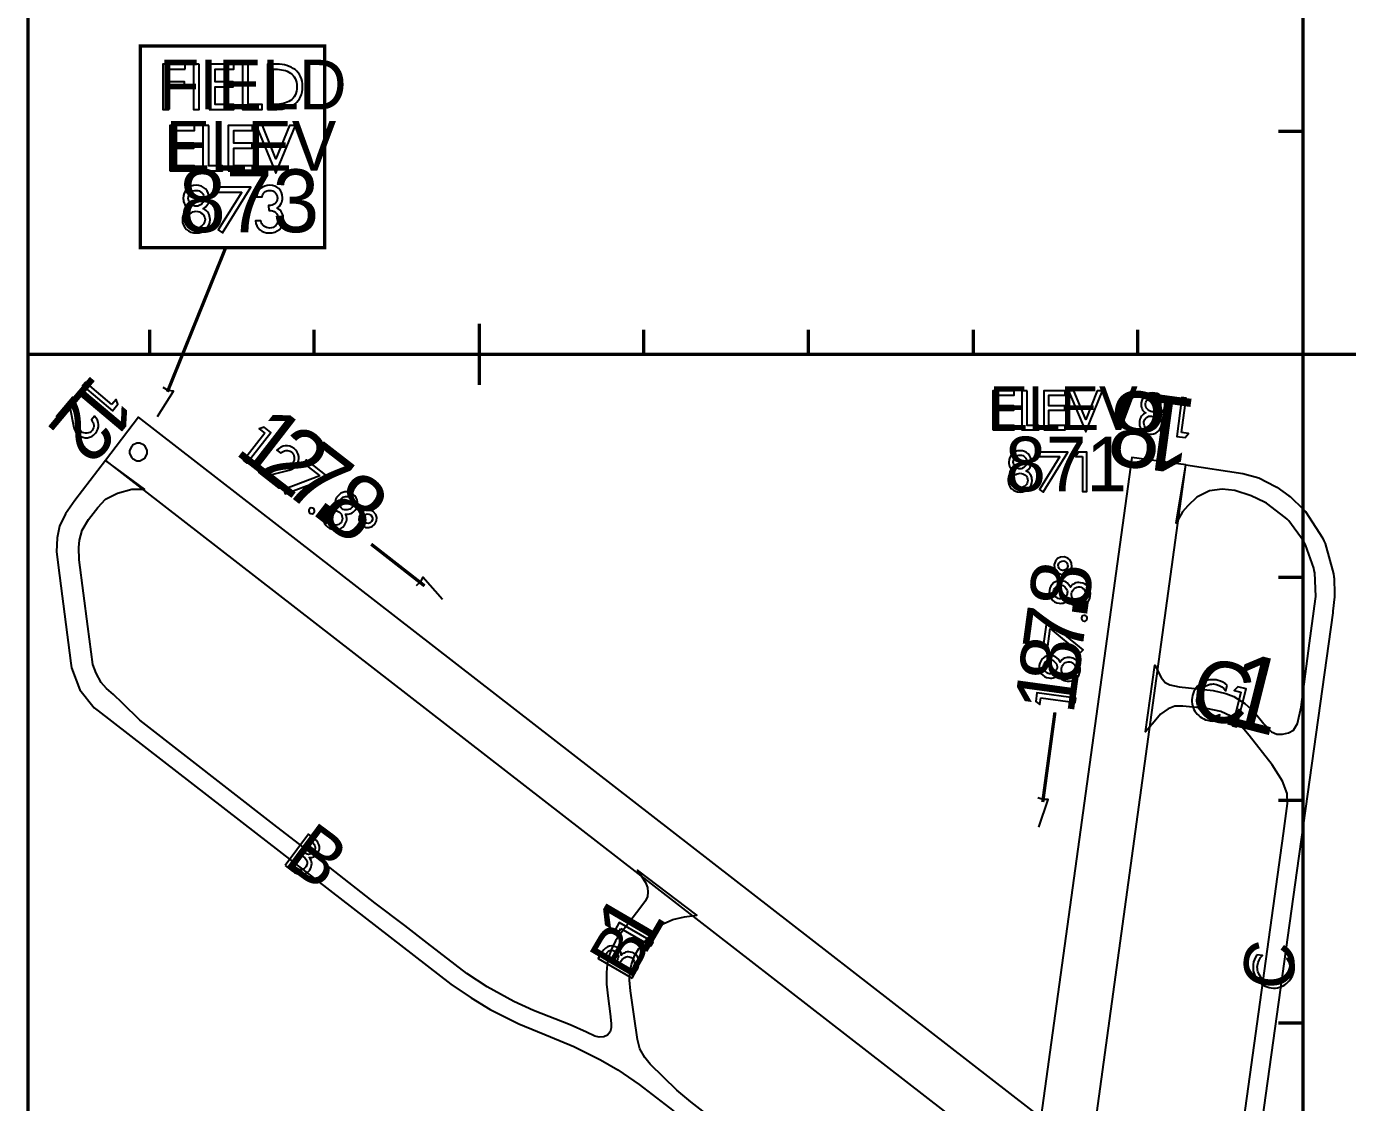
# Model space of a CAD drawing. Extents: x 0.08 to 5.7, y 0.31 to 7.95.
# Drawn here: x 0.25 to 2.402, y 5.017 to 6.77 of the extents above; entities that cross this region are included whole.
import ezdxf

# ---------------------------------------------------------------- set-up
doc = ezdxf.new("R2010")
doc.units = 0
doc.layers.get('0').update_dxf_attribs({"linetype": 'CONTINUOUS'})

msp = doc.modelspace()

# ---------------------------------------------------------------- linework, layer by layer
at = {"color": 0, "const_width": 0.005417}
for points in [[(0.252929, 7.62446), (5.12706, 7.62446), (5.12706, 0.625543), (0.252929, 0.625543), (0.252929, 7.62446)], [(2.32958, 7.62392), (2.32958, 6.23568), (2.32958, 2.60525), (2.32958, 1.48639)], [(0.435818, 6.73763), (0.73584, 6.73763), (0.73584, 6.40956), (0.435818, 6.40956), (0.435818, 6.73763)], [(2.28961, 6.59864), (2.32958, 6.59864)], [(0.479872, 6.17469), (0.574869, 6.40956)], [(0.987793, 6.23568), (0.987793, 6.28569)], [(0.450846, 6.23568), (0.450846, 6.27572)], [(0.718912, 6.23568), (0.718912, 6.27572)], [(1.2557, 6.23568), (1.2557, 6.27572)], [(1.52376, 6.23568), (1.52376, 6.27572)], [(1.79264, 6.23568), (1.79264, 6.27572)], [(2.06054, 6.23568), (2.06054, 6.27572)], [(0.252929, 6.23568), (2.32958, 6.23568), (4.28526, 6.23568)], [(0.987793, 6.18571), (0.987793, 6.23568)], [(0.811794, 5.92665), (0.898762, 5.85872)], [(2.28961, 5.87278), (2.32958, 5.87278)], [(1.90571, 5.50678), (1.92557, 5.65278)], [(2.28961, 5.50971), (2.32958, 5.50971)], [(2.28961, 5.14681), (2.32958, 5.14681)]]:
    msp.add_lwpolyline(points, dxfattribs=at)
at = {"color": 0}
for points in [[(0.508735, 6.69997), (0.508735, 6.70817), (0.472657, 6.70817), (0.472657, 6.6346), (0.482206, 6.6346), (0.482206, 6.67139), (0.507921, 6.67139), (0.507921, 6.67958), (0.482206, 6.67958), (0.482206, 6.69997), (0.508735, 6.69997)], [(0.531793, 6.70817), (0.522244, 6.70817), (0.522244, 6.6346), (0.531793, 6.6346), (0.531793, 6.70817)], [(0.547906, 6.6346), (0.588053, 6.6346), (0.588053, 6.64279), (0.557508, 6.64279), (0.557508, 6.67139), (0.587076, 6.67139), (0.587076, 6.67958), (0.557508, 6.67958), (0.557508, 6.69997), (0.588053, 6.69997), (0.588053, 6.70817), (0.547906, 6.70817), (0.547906, 6.6346)], [(0.611654, 6.70817), (0.602106, 6.70817), (0.602106, 6.6346), (0.634169, 6.6346), (0.634169, 6.64279), (0.611654, 6.64279), (0.611654, 6.70817)], [(0.642904, 6.6346), (0.658203, 6.6346), (0.662489, 6.63471), (0.666667, 6.63514), (0.670682, 6.63585), (0.674588, 6.63683), (0.678168, 6.63807), (0.68164, 6.63971), (0.684842, 6.64154), (0.687935, 6.64378), (0.690539, 6.64611), (0.692925, 6.64887), (0.69515, 6.65196), (0.696832, 6.65528), (0.698188, 6.65901), (0.699328, 6.66292), (0.699869, 6.66721), (0.700142, 6.67182), (0.699869, 6.67626), (0.699328, 6.68039), (0.698188, 6.68431), (0.696832, 6.68793), (0.694988, 6.69114), (0.692925, 6.69417), (0.690429, 6.69683), (0.687771, 6.69933), (0.684733, 6.70139), (0.681532, 6.70318), (0.67806, 6.70469), (0.674425, 6.70594), (0.670682, 6.70692), (0.666667, 6.70763), (0.662651, 6.70806), (0.658475, 6.70817), (0.642904, 6.70817), (0.642904, 6.6346)], [(0.652344, 6.69997), (0.655707, 6.69997), (0.659179, 6.69987), (0.662489, 6.69971), (0.665853, 6.69917), (0.669054, 6.69862), (0.672092, 6.69775), (0.675022, 6.69667), (0.677626, 6.69542), (0.680122, 6.69374), (0.682346, 6.69194), (0.684462, 6.69), (0.686253, 6.68767), (0.687771, 6.685), (0.688911, 6.68207), (0.689888, 6.67887), (0.690429, 6.67529), (0.690539, 6.67139), (0.690429, 6.66749), (0.689888, 6.66401), (0.688911, 6.66069), (0.687771, 6.65776), (0.686253, 6.65517), (0.684462, 6.65294), (0.682346, 6.65082), (0.680122, 6.64903), (0.677626, 6.64751), (0.675022, 6.64611), (0.672092, 6.64501), (0.669054, 6.64415), (0.665853, 6.64361), (0.662489, 6.64307), (0.659179, 6.64279), (0.655707, 6.64279), (0.652344, 6.64279), (0.652344, 6.69997)], [(0.483615, 6.53456), (0.523762, 6.53456), (0.523762, 6.54275), (0.493218, 6.54275), (0.493218, 6.5714), (0.522894, 6.5714), (0.522894, 6.57958), (0.493218, 6.57958), (0.493218, 6.59999), (0.523762, 6.59999), (0.523762, 6.60818), (0.483615, 6.60818), (0.483615, 6.53456)], [(0.547364, 6.60818), (0.537761, 6.60818), (0.537761, 6.53456), (0.569879, 6.53456), (0.569879, 6.54275), (0.547364, 6.54275), (0.547364, 6.60818)], [(0.578614, 6.53456), (0.618599, 6.53456), (0.618599, 6.54275), (0.588217, 6.54275), (0.588217, 6.5714), (0.617785, 6.5714), (0.617785, 6.57958), (0.588217, 6.57958), (0.588217, 6.59999), (0.618599, 6.59999), (0.618599, 6.60818), (0.578614, 6.60818), (0.578614, 6.53456)], [(0.634603, 6.60818), (0.624567, 6.60818), (0.656685, 6.53082), (0.688585, 6.60818), (0.678494, 6.60818), (0.656685, 6.55404), (0.634603, 6.60818)], [(0.504286, 6.45503), (0.504719, 6.45031), (0.506131, 6.44596), (0.508029, 6.44222), (0.510851, 6.43918), (0.51416, 6.43668), (0.518067, 6.43474), (0.522244, 6.4336), (0.526801, 6.43332), (0.531412, 6.4336), (0.535536, 6.43474), (0.539442, 6.43668), (0.542751, 6.43918), (0.54541, 6.44222), (0.547526, 6.44596), (0.548882, 6.45031), (0.549317, 6.45503), (0.549154, 6.4579), (0.548611, 6.46072), (0.547797, 6.46332), (0.54655, 6.46571), (0.544976, 6.46793), (0.543078, 6.46983), (0.540853, 6.4714), (0.538194, 6.47265), (0.542372, 6.47586), (0.54541, 6.47971), (0.54655, 6.48193), (0.5472, 6.48443), (0.547797, 6.48693), (0.547906, 6.48975), (0.547526, 6.49414), (0.546386, 6.49821), (0.544433, 6.50179), (0.541938, 6.50499), (0.538738, 6.50749), (0.535265, 6.50933), (0.53125, 6.51058), (0.526801, 6.51096), (0.522353, 6.51058), (0.518338, 6.50933), (0.514703, 6.50749), (0.511664, 6.50499), (0.509169, 6.50179), (0.507215, 6.49821), (0.506131, 6.49414), (0.505697, 6.48975), (0.50586, 6.48693), (0.506239, 6.48443), (0.507107, 6.48193), (0.508029, 6.47971), (0.51096, 6.47586), (0.514974, 6.47265), (0.512478, 6.4714), (0.510417, 6.46983), (0.508464, 6.46793), (0.507107, 6.46571), (0.50586, 6.46332), (0.504992, 6.46072), (0.504449, 6.4579), (0.504286, 6.45503)], [(0.526801, 6.50276), (0.529297, 6.5025), (0.531685, 6.50179), (0.533908, 6.50054), (0.535807, 6.49892), (0.537489, 6.49707), (0.538738, 6.49485), (0.539442, 6.49235), (0.539714, 6.48975), (0.539442, 6.48753), (0.538629, 6.48514), (0.537381, 6.48307), (0.535699, 6.48096), (0.533746, 6.47933), (0.531521, 6.47808), (0.529189, 6.47721), (0.526801, 6.47694), (0.524468, 6.47721), (0.522081, 6.47808), (0.519857, 6.47933), (0.517904, 6.48096), (0.516276, 6.48307), (0.514974, 6.48514), (0.51416, 6.48753), (0.513889, 6.48975), (0.51416, 6.49235), (0.514865, 6.49485), (0.516114, 6.49707), (0.517796, 6.49892), (0.519749, 6.50054), (0.52181, 6.50179), (0.524306, 6.5025), (0.526801, 6.50276)], [(0.600857, 6.5), (0.562662, 6.43832), (0.569879, 6.43332), (0.615831, 6.50819), (0.562662, 6.50819), (0.562662, 6.5), (0.600857, 6.5)], [(0.645019, 6.47), (0.648221, 6.47), (0.651258, 6.46946), (0.653862, 6.46832), (0.656088, 6.46669), (0.65804, 6.46457), (0.659451, 6.46208), (0.660265, 6.45915), (0.660536, 6.45583), (0.660265, 6.4529), (0.659451, 6.45031), (0.658203, 6.44775), (0.656521, 6.44569), (0.654568, 6.4439), (0.652072, 6.44249), (0.649468, 6.44168), (0.646376, 6.4414), (0.643772, 6.44168), (0.641385, 6.44222), (0.639051, 6.44319), (0.636936, 6.44461), (0.635146, 6.44624), (0.633735, 6.44819), (0.63265, 6.45057), (0.632107, 6.45307), (0.62321, 6.45307), (0.623915, 6.44874), (0.625271, 6.44488), (0.627496, 6.44151), (0.630262, 6.43858), (0.633626, 6.43642), (0.637369, 6.43474), (0.641385, 6.4336), (0.645671, 6.43332), (0.650553, 6.4336), (0.654839, 6.43474), (0.658908, 6.43668), (0.662218, 6.43918), (0.664985, 6.44239), (0.666938, 6.44624), (0.668349, 6.45057), (0.668728, 6.4554), (0.668619, 6.45833), (0.668186, 6.4611), (0.667372, 6.46376), (0.666396, 6.46625), (0.664985, 6.46858), (0.663357, 6.47054), (0.661242, 6.47239), (0.658908, 6.4739), (0.662489, 6.47721), (0.665256, 6.48112), (0.666124, 6.48335), (0.666829, 6.48568), (0.66721, 6.48817), (0.667372, 6.49083), (0.666938, 6.49528), (0.665853, 6.49929), (0.6639, 6.50265), (0.661404, 6.50553), (0.658311, 6.50792), (0.654839, 6.5096), (0.650988, 6.51058), (0.646647, 6.51096), (0.642199, 6.51069), (0.638346, 6.50971), (0.634874, 6.50819), (0.631944, 6.50613), (0.629286, 6.50347), (0.627388, 6.50028), (0.625814, 6.49653), (0.625, 6.49224), (0.634006, 6.49224), (0.634603, 6.49447), (0.635417, 6.49653), (0.636664, 6.49832), (0.638075, 6.49983), (0.639703, 6.50108), (0.641818, 6.50196), (0.643881, 6.50265), (0.646376, 6.50276), (0.649035, 6.5025), (0.651367, 6.50179), (0.653592, 6.50071), (0.655544, 6.49918), (0.657064, 6.49735), (0.658203, 6.49528), (0.658908, 6.49278), (0.659179, 6.49013), (0.658908, 6.48708), (0.65804, 6.48443), (0.656685, 6.48236), (0.654839, 6.48085), (0.652778, 6.4796), (0.650282, 6.47889), (0.647624, 6.47835), (0.644749, 6.47819), (0.645019, 6.47)], [(0.526801, 6.46875), (0.529568, 6.46847), (0.532226, 6.46767), (0.53456, 6.46636), (0.536783, 6.46474), (0.538465, 6.46278), (0.539876, 6.46039), (0.540853, 6.4579), (0.541124, 6.45503), (0.540853, 6.45236), (0.539876, 6.44987), (0.538465, 6.44749), (0.536675, 6.44553), (0.534451, 6.44374), (0.532064, 6.44249), (0.52946, 6.44168), (0.526801, 6.4414), (0.524035, 6.44168), (0.521539, 6.44249), (0.519043, 6.44374), (0.516928, 6.44553), (0.515136, 6.44749), (0.513726, 6.44987), (0.512804, 6.45236), (0.512478, 6.45503), (0.512804, 6.4579), (0.513618, 6.46039), (0.514974, 6.46278), (0.516818, 6.46474), (0.519043, 6.46636), (0.521376, 6.46767), (0.524035, 6.46847), (0.526801, 6.46875)], [(0.389594, 6.15386), (0.346246, 6.19043), (0.341689, 6.185), (0.390408, 6.14388), (0.399306, 6.15446), (0.396647, 6.16238), (0.389594, 6.15386)], [(0.463867, 6.13471), (0.489854, 6.17567), (0.480849, 6.17665), (0.472928, 6.18164)], [(1.8246, 6.11263), (1.85932, 6.11263), (1.85932, 6.11974), (1.83279, 6.11974), (1.83279, 6.14458), (1.85846, 6.14458), (1.85846, 6.15169), (1.83279, 6.15169), (1.83279, 6.16932), (1.85932, 6.16932), (1.85932, 6.17654), (1.8246, 6.17654), (1.8246, 6.11263)], [(1.88015, 6.17654), (1.87181, 6.17654), (1.87181, 6.11263), (1.89958, 6.11263), (1.89958, 6.11974), (1.88015, 6.11974), (1.88015, 6.17654)], [(1.90767, 6.11263), (1.94239, 6.11263), (1.94239, 6.11974), (1.91585, 6.11974), (1.91585, 6.14458), (1.94151, 6.14458), (1.94151, 6.15169), (1.91585, 6.15169), (1.91585, 6.16932), (1.94239, 6.16932), (1.94239, 6.17654), (1.90767, 6.17654), (1.90767, 6.11263)], [(1.95654, 6.17654), (1.94775, 6.17654), (1.97569, 6.10943), (2.00331, 6.17654), (1.99457, 6.17654), (1.97569, 6.12956), (1.95654, 6.17654)], [(0.320964, 6.14947), (0.327636, 6.11654), (0.328776, 6.11317), (0.330404, 6.11003), (0.332628, 6.1071), (0.335124, 6.1046), (0.338596, 6.10221), (0.342068, 6.10069), (0.345811, 6.09999), (0.349447, 6.09999), (0.353082, 6.10069), (0.356554, 6.10221), (0.3597, 6.10433), (0.362522, 6.10721), (0.365018, 6.11057), (0.366644, 6.11404), (0.367512, 6.11762), (0.367622, 6.12125), (0.367079, 6.12483), (0.365831, 6.12831), (0.363769, 6.13178), (0.361111, 6.13499), (0.355957, 6.1289), (0.357476, 6.12706), (0.358724, 6.125), (0.359592, 6.12278), (0.359864, 6.12044), (0.359864, 6.11822), (0.359429, 6.11583), (0.358453, 6.11376), (0.357096, 6.11165), (0.355414, 6.11003), (0.353353, 6.10872), (0.351129, 6.10781), (0.348633, 6.10736), (0.346246, 6.10736), (0.343912, 6.10781), (0.341525, 6.10872), (0.339464, 6.11014), (0.337349, 6.11263), (0.335829, 6.11567), (0.334853, 6.11887), (0.334147, 6.12207), (0.325575, 6.16596), (0.299317, 6.13471), (0.304742, 6.13015), (0.320964, 6.14947)], [(2.10487, 6.15136), (2.10499, 6.15554), (2.10433, 6.15944), (2.10308, 6.16276), (2.10113, 6.16585), (2.09847, 6.16835), (2.09543, 6.17042), (2.09196, 6.17182), (2.08806, 6.17279), (2.08404, 6.1729), (2.08029, 6.17253), (2.07682, 6.17139), (2.07362, 6.1696), (2.07096, 6.16721), (2.06874, 6.16417), (2.06706, 6.16069), (2.06625, 6.15668), (2.06597, 6.15419), (2.06614, 6.15169), (2.06651, 6.14931), (2.06739, 6.14708), (2.06836, 6.14501), (2.06988, 6.14318), (2.0715, 6.14154), (2.07362, 6.14031), (2.06972, 6.13807), (2.06668, 6.13499), (2.06543, 6.13319), (2.06446, 6.13124), (2.06375, 6.12901), (2.06332, 6.12668), (2.06321, 6.12278), (2.06358, 6.11914), (2.06489, 6.11583), (2.06668, 6.1129), (2.06901, 6.1104), (2.07194, 6.10835), (2.07531, 6.10693), (2.07904, 6.10596), (2.08279, 6.10585), (2.08637, 6.10639), (2.08974, 6.10764), (2.09267, 6.10943), (2.09517, 6.11182), (2.09722, 6.11458), (2.09874, 6.11806), (2.09961, 6.12181), (2.09972, 6.12418), (2.09972, 6.12642), (2.09928, 6.12864), (2.09864, 6.13053), (2.09668, 6.13433), (2.09358, 6.13747), (2.09581, 6.13818), (2.09793, 6.13943), (2.09972, 6.14085), (2.10124, 6.14253), (2.10249, 6.14442), (2.10362, 6.14665), (2.10433, 6.14887), (2.10487, 6.15136)], [(2.08388, 6.14236), (2.08154, 6.1429), (2.07943, 6.14388), (2.07747, 6.14513), (2.07585, 6.14681), (2.07443, 6.14876), (2.07362, 6.15099), (2.07319, 6.15321), (2.07319, 6.15571), (2.07374, 6.15793), (2.07488, 6.16), (2.07639, 6.16178), (2.07818, 6.16336), (2.08014, 6.16461), (2.08236, 6.16542), (2.08475, 6.16585), (2.08708, 6.16569), (2.08931, 6.16515), (2.09153, 6.16417), (2.09347, 6.16276), (2.09517, 6.16114), (2.0964, 6.15918), (2.09739, 6.15696), (2.09776, 6.15474), (2.09776, 6.15235), (2.09722, 6.15001), (2.09614, 6.14789), (2.09472, 6.146), (2.09293, 6.14458), (2.09082, 6.14333), (2.0886, 6.14264), (2.08626, 6.14219), (2.08388, 6.14236)], [(2.13194, 6.10835), (2.1396, 6.16461), (2.13249, 6.16558), (2.12392, 6.10221), (2.13764, 6.10042), (2.1429, 6.10682), (2.13194, 6.10835)], [(4.39914, 3.05724), (0.432943, 6.13363), (0.378907, 6.06267), (4.34625, 2.98628)], [(2.07986, 6.11307), (2.07781, 6.11361), (2.07585, 6.11442), (2.074, 6.11583), (2.07264, 6.11735), (2.0714, 6.11914), (2.07069, 6.12125), (2.07026, 6.12349), (2.07026, 6.12571), (2.07086, 6.12765), (2.07183, 6.12956), (2.07319, 6.13124), (2.07488, 6.13276), (2.07682, 6.1339), (2.07878, 6.13487), (2.08083, 6.13525), (2.0829, 6.13525), (2.08501, 6.13471), (2.08681, 6.13374), (2.0886, 6.13238), (2.09011, 6.13069), (2.09125, 6.12875), (2.09207, 6.12679), (2.09267, 6.12472), (2.09267, 6.12278), (2.09207, 6.12056), (2.0911, 6.11849), (2.08974, 6.11664), (2.08822, 6.11529), (2.08626, 6.11415), (2.08431, 6.11333), (2.08208, 6.1129), (2.07986, 6.11307)], [(0.638346, 6.10747), (0.603624, 6.06267), (0.609321, 6.05832), (0.648329, 6.10872), (0.637369, 6.11724), (0.629557, 6.11431), (0.638346, 6.10747)], [(0.645562, 6.03917), (0.678168, 6.04719), (0.681369, 6.04844), (0.684571, 6.05013), (0.6875, 6.05251), (0.689888, 6.05512), (0.692057, 6.0586), (0.693468, 6.06222), (0.694011, 6.06597), (0.693901, 6.06961), (0.692925, 6.07319), (0.691407, 6.07667), (0.689019, 6.07969), (0.686089, 6.08236), (0.682617, 6.08475), (0.679036, 6.08626), (0.675401, 6.08697), (0.671821, 6.08697), (0.668349, 6.08626), (0.664876, 6.08475), (0.661512, 6.08263), (0.658311, 6.07969), (0.664714, 6.07487), (0.666504, 6.07656), (0.668457, 6.07781), (0.670682, 6.07878), (0.672906, 6.07915), (0.675293, 6.07932), (0.677518, 6.07889), (0.679742, 6.07807), (0.681803, 6.07682), (0.683594, 6.07514), (0.685004, 6.07308), (0.685981, 6.07086), (0.686524, 6.06847), (0.686524, 6.06614), (0.686253, 6.06358), (0.685439, 6.06142), (0.684028, 6.05919), (0.68164, 6.05697), (0.678765, 6.05539), (0.675564, 6.05431), (0.672364, 6.0535), (0.628907, 6.04308), (0.661133, 6.01807), (0.665582, 6.0236), (0.645562, 6.03917)], [(1.84928, 6.03043), (1.84972, 6.02626), (1.85086, 6.02251), (1.85265, 6.01932), (1.85499, 6.01654), (1.85792, 6.01443), (1.86128, 6.01281), (1.86486, 6.01183), (1.86888, 6.0115), (1.87278, 6.01183), (1.87651, 6.01281), (1.87989, 6.01443), (1.88265, 6.01654), (1.88499, 6.01932), (1.88683, 6.02251), (1.88792, 6.02626), (1.88835, 6.03043), (1.88818, 6.03293), (1.88781, 6.03526), (1.88693, 6.03765), (1.88596, 6.03971), (1.8846, 6.0415), (1.88292, 6.04318), (1.88097, 6.0446), (1.87875, 6.04568), (1.88238, 6.04833), (1.88499, 6.05181), (1.88596, 6.05376), (1.88667, 6.05583), (1.8871, 6.05806), (1.88721, 6.06044), (1.88683, 6.06429), (1.88585, 6.06776), (1.88417, 6.07096), (1.88194, 6.07362), (1.87929, 6.07585), (1.87608, 6.07747), (1.87261, 6.07844), (1.86888, 6.07889), (1.86501, 6.07844), (1.86154, 6.07747), (1.85846, 6.07585), (1.85568, 6.07362), (1.85362, 6.07096), (1.85194, 6.06776), (1.85086, 6.06429), (1.85053, 6.06044), (1.85069, 6.05806), (1.85113, 6.05583), (1.85178, 6.05376), (1.85265, 6.05181), (1.85514, 6.04833), (1.85861, 6.04568), (1.85656, 6.0446), (1.8546, 6.04318), (1.85308, 6.0415), (1.85167, 6.03971), (1.85069, 6.03765), (1.84999, 6.03526), (1.84944, 6.03293), (1.84928, 6.03043)], [(1.86888, 6.07183), (1.87099, 6.0715), (1.87304, 6.07086), (1.875, 6.06988), (1.87668, 6.06847), (1.87804, 6.06679), (1.87918, 6.06489), (1.87989, 6.06278), (1.88015, 6.06044), (1.87989, 6.05849), (1.87901, 6.05653), (1.87793, 6.05458), (1.87651, 6.0529), (1.87483, 6.05138), (1.87294, 6.05029), (1.87099, 6.04958), (1.86888, 6.04932), (1.86681, 6.04958), (1.86475, 6.05029), (1.8629, 6.05138), (1.86111, 6.0529), (1.85969, 6.05458), (1.85861, 6.05653), (1.85792, 6.05849), (1.85764, 6.06044), (1.85792, 6.06278), (1.85846, 6.06489), (1.8596, 6.06679), (1.86094, 6.06847), (1.86262, 6.06988), (1.86458, 6.07086), (1.86664, 6.0715), (1.86888, 6.07183)], [(1.93349, 6.06944), (1.90028, 6.01585), (1.90653, 6.0115), (1.9464, 6.07656), (1.90028, 6.07656), (1.90028, 6.06944), (1.93349, 6.06944)], [(1.97026, 6.06944), (1.97026, 6.01264), (1.97738, 6.01264), (1.97738, 6.07656), (1.96349, 6.07656), (1.95904, 6.06944), (1.97026, 6.06944)], [(0.72819, 6.03776), (0.669325, 6.01585), (0.67155, 6.00863), (0.742785, 6.03543), (0.706381, 6.06375), (0.702094, 6.05806), (0.72819, 6.03776)], [(1.65072, 2.50125), (2.13861, 6.05572), (2.05057, 6.06765), (1.56071, 2.51318)], [(1.86888, 6.04221), (1.87125, 6.04194), (1.87349, 6.04124), (1.87554, 6.04025), (1.8775, 6.03874), (1.87901, 6.03711), (1.88026, 6.035), (1.88097, 6.03276), (1.88124, 6.03043), (1.88097, 6.02806), (1.88015, 6.02582), (1.87901, 6.02387), (1.87739, 6.02208), (1.87554, 6.02067), (1.87349, 6.01958), (1.87125, 6.01888), (1.86888, 6.01861), (1.86654, 6.01888), (1.86431, 6.01958), (1.86219, 6.02067), (1.86029, 6.02208), (1.85872, 6.02387), (1.85747, 6.02582), (1.85667, 6.02806), (1.85639, 6.03043), (1.85667, 6.03276), (1.85747, 6.035), (1.85861, 6.03711), (1.86029, 6.03874), (1.86208, 6.04025), (1.86415, 6.04124), (1.86654, 6.04194), (1.86888, 6.04221)], [(0.737358, 5.98139), (0.735135, 5.97792), (0.733724, 5.97428), (0.733182, 5.97054), (0.733453, 5.96696), (0.734321, 5.96349), (0.735949, 5.96029), (0.738336, 5.95725), (0.741265, 5.95458), (0.744575, 5.95236), (0.748047, 5.95085), (0.751682, 5.95014), (0.755262, 5.94997), (0.758897, 5.95068), (0.762207, 5.95221), (0.765408, 5.95443), (0.768175, 5.95751), (0.769586, 5.95958), (0.770671, 5.96181), (0.771539, 5.96403), (0.771918, 5.96625), (0.772081, 5.96858), (0.77181, 5.97097), (0.771104, 5.97319), (0.770019, 5.97542), (0.774576, 5.97542), (0.778754, 5.97651), (0.780707, 5.97749), (0.782497, 5.97862), (0.784179, 5.98014), (0.785699, 5.98193), (0.787761, 5.98529), (0.789171, 5.98861), (0.789714, 5.99208), (0.789714, 5.99556), (0.7889, 5.99903), (0.787381, 6.00222), (0.785265, 6.00515), (0.782497, 6.00776), (0.779297, 6.00971), (0.775825, 6.01112), (0.772353, 6.01183), (0.768881, 6.01167), (0.765571, 6.01085), (0.762369, 6.00944), (0.75944, 6.00722), (0.756782, 6.00444), (0.755425, 6.0025), (0.754286, 6.00043), (0.753635, 5.99832), (0.753201, 5.99625), (0.753039, 5.99208), (0.754015, 5.98779), (0.751682, 5.98817), (0.749457, 5.98833), (0.747233, 5.9879), (0.745008, 5.98719), (0.742893, 5.98628), (0.740831, 5.98486), (0.73904, 5.98335), (0.737358, 5.98139)], [(0.778212, 6.00206), (0.779731, 6.00054), (0.780979, 5.99875), (0.781793, 5.99681), (0.782335, 5.99474), (0.782335, 5.99251), (0.782064, 5.9904), (0.78125, 5.98833), (0.780165, 5.98628), (0.778592, 5.98486), (0.776964, 5.98372), (0.774849, 5.98307), (0.772624, 5.98247), (0.7704, 5.98236), (0.768175, 5.98264), (0.766276, 5.98335), (0.764432, 5.98443), (0.762912, 5.98583), (0.761828, 5.98763), (0.76096, 5.98975), (0.760579, 5.99197), (0.760417, 5.99414), (0.760688, 5.99636), (0.761393, 5.99832), (0.762369, 6), (0.763889, 6.00168), (0.765842, 6.00304), (0.767796, 6.0039), (0.769857, 6.00429), (0.772081, 6.00444), (0.774143, 6.00401), (0.776258, 6.00331), (0.778212, 6.00206)], [(0.717774, 5.9846), (0.716092, 5.9854), (0.714301, 5.98557), (0.712619, 5.98503), (0.7111, 5.98372), (0.710286, 5.9821), (0.710286, 5.98025), (0.710829, 5.97862), (0.712076, 5.97721), (0.713758, 5.9764), (0.715549, 5.97624), (0.717231, 5.97678), (0.718588, 5.97808), (0.719456, 5.97971), (0.719564, 5.98156), (0.719021, 5.98318), (0.717774, 5.9846)], [(0.759983, 5.97874), (0.761828, 5.97711), (0.763183, 5.97526), (0.76416, 5.97304), (0.764703, 5.97081), (0.764974, 5.96847), (0.764703, 5.9661), (0.763889, 5.96386), (0.762642, 5.96181), (0.76096, 5.96012), (0.759006, 5.95888), (0.756782, 5.95806), (0.754557, 5.95763), (0.752061, 5.95763), (0.749838, 5.95806), (0.747612, 5.95888), (0.745551, 5.96012), (0.743869, 5.96164), (0.742512, 5.9636), (0.741536, 5.96582), (0.740994, 5.96821), (0.740831, 5.97054), (0.741103, 5.97276), (0.741808, 5.97499), (0.743056, 5.97711), (0.744738, 5.97874), (0.74669, 5.98014), (0.748915, 5.98096), (0.751085, 5.98139), (0.753472, 5.98139), (0.75586, 5.98096), (0.758029, 5.97999), (0.759983, 5.97874)], [(0.815158, 5.9796), (0.810004, 5.98221), (0.804579, 5.98264), (0.799425, 5.98085), (0.794976, 5.97694), (0.79221, 5.97168), (0.791829, 5.96625), (0.793619, 5.96126), (0.797526, 5.95682), (0.802789, 5.95404), (0.808214, 5.95361), (0.813314, 5.9554), (0.817762, 5.95931), (0.820421, 5.96457), (0.820964, 5.97), (0.819174, 5.97515), (0.815158, 5.9796)], [(0.80165, 5.96208), (0.799696, 5.96431), (0.798774, 5.96707), (0.798882, 5.97017), (0.800293, 5.97276), (0.802626, 5.97488), (0.805393, 5.97586), (0.808322, 5.97553), (0.811089, 5.97428), (0.813043, 5.97194), (0.814019, 5.96918), (0.813911, 5.9661), (0.8125, 5.96332), (0.810112, 5.96137), (0.807346, 5.96039), (0.804308, 5.96072), (0.80165, 5.96208)], [(1.92443, 5.89344), (1.92486, 5.88764), (1.92725, 5.88276), (1.93126, 5.87918), (1.93696, 5.87739), (1.94276, 5.87765), (1.94764, 5.87999), (1.95122, 5.884), (1.95307, 5.8896), (1.95281, 5.89556), (1.95042, 5.90056), (1.9464, 5.90403), (1.94081, 5.90582), (1.93485, 5.90571), (1.93001, 5.90332), (1.92638, 5.89914), (1.92443, 5.89344)], [(1.9464, 5.89057), (1.94542, 5.88781), (1.94347, 5.88558), (1.94081, 5.88417), (1.93778, 5.884), (1.93485, 5.88499), (1.93261, 5.88693), (1.93138, 5.8896), (1.9311, 5.89264), (1.93207, 5.89556), (1.93419, 5.89779), (1.93679, 5.89914), (1.93989, 5.89931), (1.94276, 5.89833), (1.94499, 5.89626), (1.94624, 5.89361), (1.9464, 5.89057)], [(0.927789, 5.83664), (0.895833, 5.87278), (0.891818, 5.86475), (0.884874, 5.85872)], [(1.96181, 5.82531), (1.96599, 5.82514), (1.96983, 5.82568), (1.97331, 5.8271), (1.9764, 5.82904), (1.97889, 5.83165), (1.98085, 5.83475), (1.98236, 5.83822), (1.98318, 5.84207), (1.98346, 5.84614), (1.98292, 5.84988), (1.98182, 5.85335), (1.97999, 5.85639), (1.97765, 5.85915), (1.97472, 5.86139), (1.97125, 5.86307), (1.96707, 5.86388), (1.96457, 5.86415), (1.96224, 5.86404), (1.95985, 5.86361), (1.95763, 5.86279), (1.95557, 5.86165), (1.95378, 5.86029), (1.9521, 5.85861), (1.95068, 5.85656), (1.94846, 5.8604), (1.94542, 5.8635), (1.94362, 5.86475), (1.94168, 5.86567), (1.93946, 5.86637), (1.93722, 5.86681), (1.93332, 5.86697), (1.92974, 5.86637), (1.92638, 5.86529), (1.92344, 5.8635), (1.92085, 5.86111), (1.91889, 5.85818), (1.91737, 5.85487), (1.9165, 5.85113), (1.91639, 5.84739), (1.91694, 5.84375), (1.91808, 5.84044), (1.91986, 5.83751), (1.92219, 5.83501), (1.92512, 5.8329), (1.9285, 5.83138), (1.93224, 5.83057), (1.93457, 5.83029), (1.93696, 5.8304), (1.93901, 5.83083), (1.94114, 5.83154), (1.94488, 5.8335), (1.94792, 5.83653), (1.94874, 5.83431), (1.94988, 5.83225), (1.95122, 5.8304), (1.95307, 5.82889), (1.95503, 5.82764), (1.95708, 5.82656), (1.95942, 5.82585), (1.96181, 5.82531)], [(1.92344, 5.85015), (1.92404, 5.85238), (1.92503, 5.85433), (1.92626, 5.85612), (1.9279, 5.85747), (1.92974, 5.85861), (1.93181, 5.85943), (1.93386, 5.85986), (1.93625, 5.85969), (1.93821, 5.85932), (1.94, 5.85835), (1.94168, 5.85693), (1.94319, 5.85525), (1.94444, 5.85335), (1.94526, 5.8514), (1.94586, 5.84928), (1.94569, 5.84722), (1.94526, 5.84517), (1.94417, 5.84321), (1.94276, 5.84153), (1.94114, 5.84), (1.93929, 5.83886), (1.93722, 5.83789), (1.93528, 5.83751), (1.93321, 5.83751), (1.93099, 5.83806), (1.92904, 5.83903), (1.92725, 5.84044), (1.92567, 5.84196), (1.92458, 5.84375), (1.92389, 5.84581), (1.92344, 5.84793), (1.92344, 5.85015)], [(1.95281, 5.84625), (1.95335, 5.84864), (1.95432, 5.85069), (1.95568, 5.85265), (1.95736, 5.85433), (1.95931, 5.85558), (1.96137, 5.85656), (1.96376, 5.85693), (1.9661, 5.85693), (1.96847, 5.85639), (1.97054, 5.85525), (1.97239, 5.85374), (1.9739, 5.85194), (1.97499, 5.84999), (1.97586, 5.84776), (1.97624, 5.84543), (1.97624, 5.84304), (1.97569, 5.84071), (1.97461, 5.8386), (1.97319, 5.83664), (1.97151, 5.83501), (1.96957, 5.83376), (1.9675, 5.83279), (1.96511, 5.83225), (1.96278, 5.83236), (1.96039, 5.8329), (1.95833, 5.83404), (1.95654, 5.83539), (1.95503, 5.83724), (1.95389, 5.83931), (1.95307, 5.84153), (1.95264, 5.84375), (1.95281, 5.84625)], [(1.96892, 5.80664), (1.96903, 5.80485), (1.96983, 5.80317), (1.97125, 5.80192), (1.97293, 5.80138), (1.97487, 5.80154), (1.9764, 5.80236), (1.97765, 5.8036), (1.97819, 5.80539), (1.97808, 5.80735), (1.97738, 5.80886), (1.97597, 5.81011), (1.97418, 5.81071), (1.97239, 5.81054), (1.97071, 5.80985), (1.96946, 5.80849), (1.96892, 5.80664)], [(1.91764, 5.78917), (1.9661, 5.74918), (1.9714, 5.75472), (1.91237, 5.8029), (1.90608, 5.75722), (1.91319, 5.75624), (1.91764, 5.78917)], [(1.94526, 5.70344), (1.94943, 5.70335), (1.95335, 5.70404), (1.95682, 5.70529), (1.95975, 5.70725), (1.96235, 5.70985), (1.96431, 5.71289), (1.96582, 5.71636), (1.96669, 5.72026), (1.96679, 5.72428), (1.96636, 5.72808), (1.96528, 5.73156), (1.96349, 5.73469), (1.9611, 5.73736), (1.95817, 5.73958), (1.95458, 5.74126), (1.95057, 5.74224), (1.94808, 5.74235), (1.94569, 5.74224), (1.94336, 5.74181), (1.94114, 5.741), (1.93901, 5.74001), (1.93707, 5.7385), (1.93554, 5.73682), (1.93419, 5.73469), (1.93197, 5.73861), (1.92887, 5.74164), (1.92708, 5.74289), (1.92512, 5.74387), (1.9229, 5.74457), (1.92068, 5.74501), (1.91683, 5.74511), (1.91319, 5.74474), (1.90989, 5.74349), (1.90679, 5.74164), (1.90429, 5.73931), (1.90235, 5.73639), (1.90082, 5.73307), (1.90001, 5.72933), (1.89985, 5.72553), (1.90028, 5.72194), (1.90153, 5.71858), (1.90332, 5.71571), (1.90571, 5.71322), (1.90864, 5.7111), (1.91194, 5.70958), (1.91569, 5.70876), (1.91808, 5.70861), (1.92031, 5.70861), (1.92253, 5.70904), (1.92458, 5.70975), (1.92833, 5.71164), (1.93138, 5.71474), (1.93224, 5.71251), (1.93332, 5.71039), (1.93474, 5.70861), (1.93642, 5.70708), (1.93832, 5.70583), (1.94054, 5.70469), (1.94293, 5.70404), (1.94526, 5.70344)], [(1.90696, 5.72846), (1.9075, 5.73058), (1.90847, 5.73247), (1.90972, 5.73432), (1.91124, 5.73568), (1.91319, 5.73693), (1.91515, 5.73763), (1.91737, 5.73807), (1.91971, 5.73807), (1.92165, 5.73753), (1.92344, 5.73654), (1.92512, 5.73514), (1.92665, 5.73346), (1.9279, 5.73156), (1.92876, 5.7296), (1.92914, 5.72749), (1.92914, 5.72542), (1.9286, 5.72331), (1.92763, 5.72151), (1.92626, 5.71972), (1.92458, 5.71821), (1.92279, 5.71707), (1.92068, 5.71625), (1.91863, 5.71571), (1.91667, 5.71571), (1.91444, 5.71625), (1.91237, 5.71724), (1.91069, 5.71858), (1.90918, 5.72017), (1.90804, 5.72206), (1.90722, 5.72401), (1.90696, 5.72624), (1.90696, 5.72846)], [(1.93625, 5.72444), (1.93679, 5.72678), (1.93778, 5.72889), (1.93918, 5.73085), (1.94081, 5.73247), (1.94276, 5.73389), (1.94488, 5.73469), (1.94721, 5.73514), (1.9496, 5.73514), (1.95193, 5.7346), (1.95389, 5.73346), (1.95583, 5.73193), (1.95736, 5.73025), (1.9585, 5.72819), (1.95931, 5.72597), (1.95975, 5.72364), (1.95958, 5.72125), (1.95915, 5.71903), (1.95806, 5.71679), (1.95665, 5.71485), (1.95503, 5.71322), (1.95307, 5.71197), (1.95085, 5.71099), (1.94862, 5.71056), (1.94624, 5.71056), (1.9439, 5.7111), (1.94179, 5.71224), (1.94, 5.7136), (1.93847, 5.71544), (1.93733, 5.7175), (1.93653, 5.71972), (1.93608, 5.72206), (1.93625, 5.72444)], [(2.20594, 5.69694), (2.20281, 5.6996), (2.19933, 5.70193), (2.19542, 5.70361), (2.1914, 5.70486), (2.18793, 5.70557), (2.18457, 5.70594), (2.1811, 5.70594), (2.17779, 5.70568), (2.17458, 5.70503), (2.17139, 5.70415), (2.16835, 5.7029), (2.16542, 5.70139), (2.16276, 5.6996), (2.16015, 5.69749), (2.15776, 5.69526), (2.15571, 5.69276), (2.15375, 5.69), (2.15207, 5.68696), (2.15082, 5.68375), (2.14974, 5.68028), (2.14903, 5.67692), (2.14876, 5.67344), (2.14876, 5.67014), (2.14914, 5.66694), (2.14985, 5.66374), (2.15082, 5.66069), (2.15207, 5.65767), (2.1536, 5.65483), (2.15543, 5.65224), (2.1575, 5.64974), (2.15972, 5.64751), (2.16237, 5.6454), (2.16499, 5.64361), (2.16792, 5.64208), (2.17096, 5.64085), (2.17432, 5.63986), (2.1785, 5.63906), (2.18294, 5.63872), (2.18733, 5.63906), (2.19168, 5.63986), (2.19401, 5.64903), (2.18956, 5.64725), (2.185, 5.64626), (2.18039, 5.646), (2.17567, 5.64665), (2.17318, 5.64751), (2.17085, 5.64849), (2.16863, 5.64974), (2.16667, 5.65126), (2.16303, 5.65474), (2.16026, 5.65875), (2.15831, 5.66336), (2.15722, 5.66818), (2.15696, 5.67085), (2.15696, 5.67333), (2.15722, 5.676), (2.15776, 5.6786), (2.15864, 5.6811), (2.15956, 5.6836), (2.16081, 5.68582), (2.16222, 5.68804), (2.16558, 5.69194), (2.16943, 5.69499), (2.17389, 5.69721), (2.1786, 5.69862), (2.1811, 5.69889), (2.18375, 5.699), (2.18625, 5.69874), (2.18892, 5.69819), (2.19319, 5.69667), (2.19721, 5.69444), (2.20085, 5.69151), (2.20378, 5.68793), (2.20594, 5.69694)], [(1.90235, 5.67638), (1.9585, 5.66872), (1.95942, 5.67583), (1.89626, 5.68446), (1.89442, 5.67068), (1.90082, 5.66542), (1.90235, 5.67638)], [(2.22862, 5.68582), (2.21474, 5.63086), (2.22151, 5.62901), (2.23719, 5.69097), (2.22374, 5.69428), (2.21778, 5.68847), (2.22862, 5.68582)], [(1.89958, 5.46582), (1.91461, 5.51085), (1.90571, 5.51085), (1.89762, 5.51372)], [(0.67155, 5.40332), (0.683485, 5.39442), (0.686794, 5.39219), (0.690429, 5.39057), (0.694174, 5.38943), (0.697917, 5.38889), (0.70166, 5.38917), (0.705296, 5.3904), (0.706922, 5.39139), (0.708604, 5.39264), (0.710286, 5.39415), (0.711643, 5.396), (0.713217, 5.39833), (0.714193, 5.40099), (0.714844, 5.40375), (0.715007, 5.40653), (0.714572, 5.40918), (0.713867, 5.41178), (0.712619, 5.41428), (0.710992, 5.4165), (0.710992, 5.4165), (0.714572, 5.41639), (0.718207, 5.41749), (0.721246, 5.4196), (0.723742, 5.4221), (0.725151, 5.42432), (0.726238, 5.42638), (0.727106, 5.42833), (0.727485, 5.43039), (0.727647, 5.43419), (0.726671, 5.43767), (0.724881, 5.44097), (0.722493, 5.44401), (0.719456, 5.44694), (0.715983, 5.44971), (0.709581, 5.45458), (0.67155, 5.40332)], [(0.711968, 5.4439), (0.713758, 5.44265), (0.715712, 5.44097), (0.717665, 5.43929), (0.719021, 5.4375), (0.719997, 5.43554), (0.72054, 5.43349), (0.720432, 5.43126), (0.719564, 5.42887), (0.718044, 5.42626), (0.715983, 5.42404), (0.713867, 5.42253), (0.711806, 5.42165), (0.709581, 5.42156), (0.707519, 5.42193), (0.705296, 5.4229), (0.703071, 5.42415), (0.700846, 5.42567), (0.699328, 5.42681), (0.711968, 5.4439)], [(0.695856, 5.4221), (0.699599, 5.41917), (0.70166, 5.41764), (0.703614, 5.41585), (0.705296, 5.41374), (0.706543, 5.41151), (0.707357, 5.40918), (0.707519, 5.40668), (0.706922, 5.40403), (0.705404, 5.40126), (0.703179, 5.39903), (0.700956, 5.39751), (0.698622, 5.39665), (0.696235, 5.39665), (0.693901, 5.39708), (0.691515, 5.39789), (0.68929, 5.39914), (0.687067, 5.40056), (0.682508, 5.40403), (0.695856, 5.4221)], [(1.21848, 5.30111), (1.26752, 5.27251), (1.271, 5.2786), (1.21598, 5.31082), (1.20904, 5.29889), (1.21289, 5.29139), (1.21848, 5.30111)], [(1.23665, 5.21983), (1.24414, 5.23281), (1.24598, 5.23628), (1.24734, 5.24001), (1.24805, 5.24387), (1.24821, 5.24761), (1.2475, 5.25142), (1.24582, 5.25489), (1.24474, 5.2564), (1.24333, 5.25792), (1.24164, 5.25933), (1.23975, 5.26058), (1.23709, 5.26183), (1.23443, 5.26247), (1.23166, 5.26292), (1.2289, 5.26264), (1.22613, 5.2621), (1.22363, 5.26096), (1.22141, 5.2596), (1.21929, 5.25765), (1.21918, 5.25765), (1.21891, 5.26124), (1.2175, 5.26471), (1.21512, 5.26764), (1.21235, 5.26975), (1.21002, 5.271), (1.20779, 5.27181), (1.20568, 5.27235), (1.20378, 5.27262), (1.19998, 5.27225), (1.19651, 5.271), (1.19347, 5.26888), (1.1907, 5.26611), (1.18804, 5.26281), (1.18571, 5.25917), (1.18164, 5.25206), (1.23665, 5.21983)], [(1.19195, 5.25569), (1.19303, 5.25749), (1.19444, 5.25971), (1.19596, 5.26183), (1.19765, 5.26346), (1.19944, 5.2646), (1.20139, 5.26531), (1.20361, 5.2654), (1.20595, 5.26486), (1.20877, 5.26361), (1.21137, 5.26183), (1.21305, 5.25987), (1.21403, 5.25792), (1.21446, 5.25569), (1.21419, 5.25364), (1.2136, 5.25142), (1.21262, 5.24903), (1.21126, 5.24669), (1.21029, 5.24501), (1.19195, 5.25569)], [(1.21544, 5.24197), (1.21777, 5.2461), (1.21918, 5.24821), (1.22081, 5.25028), (1.22266, 5.25222), (1.22472, 5.25375), (1.22694, 5.25489), (1.22944, 5.25526), (1.23221, 5.25499), (1.23503, 5.25375), (1.23763, 5.25179), (1.23931, 5.24972), (1.24029, 5.2475), (1.24067, 5.24511), (1.24056, 5.24278), (1.23985, 5.24029), (1.23888, 5.2379), (1.23763, 5.23557), (1.2347, 5.23068), (1.21544, 5.24197)], [(2.25456, 5.25792), (2.25222, 5.25444), (2.25043, 5.25054), (2.24918, 5.24653), (2.24849, 5.24235), (2.24821, 5.23888), (2.24821, 5.2354), (2.24858, 5.2321), (2.24929, 5.22889), (2.25043, 5.22569), (2.25168, 5.22265), (2.25331, 5.21983), (2.25515, 5.21707), (2.25722, 5.21457), (2.2596, 5.21235), (2.26221, 5.21029), (2.26497, 5.2085), (2.2679, 5.20692), (2.27111, 5.20568), (2.27447, 5.20469), (2.27794, 5.20415), (2.28142, 5.20389), (2.28489, 5.20389), (2.28819, 5.20443), (2.29139, 5.20514), (2.29443, 5.20628), (2.29736, 5.20763), (2.30012, 5.20915), (2.30279, 5.2111), (2.30512, 5.21322), (2.30735, 5.21556), (2.30931, 5.21821), (2.31099, 5.22081), (2.3125, 5.22374), (2.31358, 5.22694), (2.31456, 5.23014), (2.31515, 5.23346), (2.31543, 5.23779), (2.31515, 5.24224), (2.31429, 5.24653), (2.31293, 5.25071), (2.3035, 5.25196), (2.30583, 5.24778), (2.30751, 5.24333), (2.30821, 5.23876), (2.30806, 5.23406), (2.30761, 5.23156), (2.30697, 5.229), (2.30599, 5.22667), (2.30474, 5.22444), (2.30181, 5.22054), (2.29807, 5.21724), (2.29372, 5.21474), (2.28901, 5.21306), (2.28651, 5.21251), (2.28401, 5.21224), (2.28142, 5.21208), (2.27875, 5.21235), (2.2761, 5.21278), (2.27349, 5.21349), (2.27111, 5.21446), (2.26878, 5.21556), (2.2646, 5.21832), (2.26096, 5.22179), (2.25819, 5.22597), (2.25624, 5.23058), (2.25569, 5.23307), (2.25526, 5.23557), (2.25515, 5.23807), (2.25543, 5.24083), (2.2564, 5.24528), (2.25803, 5.24946), (2.26058, 5.25347), (2.26372, 5.25678), (2.25456, 5.25792)]]:
    msp.add_lwpolyline(points, dxfattribs=at)
at = {"color": 7}
msp.add_lwpolyline([(0.44694, 6.07682), (0.44694, 6.07937), (0.443414, 6.08632), (0.442763, 6.08697), (0.442057, 6.08768), (0.434896, 6.09125), (0.432508, 6.09125), (0.429958, 6.09125), (0.423014, 6.08768), (0.422364, 6.08697), (0.421658, 6.08632), (0.418186, 6.07921), (0.418186, 6.07682), (0.418186, 6.07433), (0.421658, 6.06733), (0.422364, 6.06668), (0.423014, 6.06603), (0.430122, 6.0625), (0.432508, 6.0625), (0.435058, 6.0625), (0.442057, 6.06603), (0.442763, 6.06668), (0.443414, 6.06733), (0.44694, 6.07449), (0.44694, 6.07682)], dxfattribs=at)
at = {"color": 254}
for points in [[(1.81168, 4.64654), (1.33252, 5.01844), (1.30957, 5.03776), (1.26611, 5.08014), (1.25738, 5.09099), (1.24929, 5.10487), (1.24571, 5.12028), (1.24013, 5.15776), (1.23443, 5.19943), (1.23264, 5.21696), (1.23334, 5.23058), (1.23557, 5.24251), (1.24067, 5.25613), (1.24794, 5.26818), (1.26112, 5.28456), (1.27501, 5.29878), (1.28738, 5.30832), (1.30306, 5.31554), (1.3221, 5.31999), (1.3425, 5.32249), (1.24555, 5.39583), (1.25873, 5.37571), (1.26183, 5.36762), (1.26248, 5.36029), (1.26166, 5.35275), (1.25846, 5.34614), (1.25081, 5.33556), (1.21891, 5.29389), (1.20985, 5.28054), (1.20307, 5.26719), (1.19846, 5.25418), (1.19596, 5.24208), (1.19526, 5.22944), (1.19499, 5.21012), (1.19765, 5.18707), (1.20112, 5.16194), (1.2028, 5.14638), (1.20291, 5.13917), (1.20112, 5.13265), (1.19651, 5.12739), (1.19097, 5.12446), (1.18332, 5.12418), (1.176, 5.12571), (1.16238, 5.13194), (1.13585, 5.14378), (1.07639, 5.16721), (1.04416, 5.18181), (1.00071, 5.20583), (0.967503, 5.22749), (0.903592, 5.27681), (0.866374, 5.30583), (0.818468, 5.34233), (0.744846, 5.39947), (0.686415, 5.44444), (0.653212, 5.47043), (0.434733, 5.63997), (0.406521, 5.66792), (0.391818, 5.68181), (0.380425, 5.69179), (0.371962, 5.70139), (0.363607, 5.71679), (0.358615, 5.73096), (0.350151, 5.79275), (0.336262, 5.90126), (0.335394, 5.92111), (0.336535, 5.93321), (0.341254, 5.94971), (0.351238, 5.96707), (0.366374, 5.98654), (0.379178, 5.99972), (0.398762, 6.00971), (0.421821, 6.01639), (0.442763, 6.01639), (0.378907, 6.06267), (0.329318, 5.99778), (0.314019, 5.97597), (0.304144, 5.95611), (0.300131, 5.93707), (0.299425, 5.91401), (0.303874, 5.87571), (0.322374, 5.73264), (0.323406, 5.72504), (0.337022, 5.68967), (0.36084, 5.66015), (0.366971, 5.65543)], [(2.26693, 5.99511), (2.24528, 6.00543), (2.21875, 6.01406), (2.19775, 6.01628), (2.17725, 6.01361), (2.15653, 6.00319), (2.14219, 5.98931), (2.13363, 5.97933), (2.12304, 5.96099), (2.13861, 6.05572), (2.23182, 6.0415), (2.25792, 6.03489), (2.285, 6.02067), (2.287, 6.01947), (2.30669, 6.00558), (2.3086, 6.00401), (2.31044, 6.0025), (2.3284, 5.98535), (2.33014, 5.98346), (2.3335, 5.97971), (2.36143, 5.93707), (2.36361, 5.93235), (2.36572, 5.92763), (2.37929, 5.87836), (2.37989, 5.87332), (2.38015, 5.87082), (2.38118, 5.84603), (2.38112, 5.84358), (2.38103, 5.84115), (2.37842, 5.81733), (2.37804, 5.815), (2.31944, 5.39556), (2.25364, 4.92344)], [(2.22179, 4.90625), (2.29764, 5.45529), (2.30431, 5.50429), (2.3036, 5.52067), (2.29639, 5.54096), (2.27957, 5.56749), (2.24181, 5.61501), (2.22472, 5.63569), (2.21197, 5.64665), (2.19586, 5.65403), (2.17264, 5.65929), (2.13417, 5.66303), (2.12099, 5.66303), (2.11014, 5.65864), (2.0975, 5.64958), (2.08697, 5.63721), (2.07308, 5.6211), (2.08849, 5.72971), (2.09864, 5.70942), (2.10525, 5.70167), (2.11279, 5.69749), (2.12804, 5.69417), (2.18349, 5.68821), (2.20378, 5.68332), (2.21724, 5.6785), (2.23514, 5.66721), (2.25017, 5.65375), (2.26585, 5.63433), (2.27821, 5.62082), (2.28722, 5.61708), (2.29611, 5.61708), (2.30583, 5.61931), (2.31418, 5.62375), (2.32086, 5.6346), (2.32656, 5.66151), (2.34, 5.7654), (2.35015, 5.83778), (2.35047, 5.84153), (2.34868, 5.87983), (2.34793, 5.88374), (2.34717, 5.88764), (2.33393, 5.92535), (2.33208, 5.92887), (2.33014, 5.93251), (2.30643, 5.96474), (2.3036, 5.9675), (2.30078, 5.97032), (2.27018, 5.99338), (2.26693, 5.99511)], [(0.366971, 5.65543), (0.623589, 5.45638), (0.941786, 5.21012), (0.97461, 5.18793), (1.0057, 5.16889), (1.05235, 5.1454), (1.10373, 5.12457), (1.14209, 5.10861), (1.18544, 5.08681), (1.21349, 5.07069), (1.24848, 5.04665), (1.30501, 5.00319)]]:
    msp.add_lwpolyline(points, dxfattribs=at)

# ---------------------------------------------------------------- texts
at = {"color": 0}
for s, height, p in [('FIELD', 0.0807676, (0.465861, 6.6346)), ('ELEV', 0.0813337, (0.47686, 6.53461)), ('873', 0.102304, (0.498857, 6.43462)), ('ELEV', 0.0707244, (1.81864, 6.11268)), ('871', 0.088927, (1.84464, 6.01269))]:
    msp.add_text(s, height=height, dxfattribs=at).set_placement(p)
for s, height, rotation, p in [('1', 0.097478, 229.898, (0.359879, 6.20667)), ('8', 0.123561, 172.255, (2.11187, 6.16829)), ('2', 0.097478, 229.898, (0.32824, 6.16907)), ('1', 0.123561, 172.257, (2.16058, 6.16167)), ('1', 0.105134, 322.223, (0.586842, 6.07568)), ('2', 0.105134, 322.223, (0.625676, 6.04558)), ('7', 0.105134, 322.223, (0.664511, 6.01549)), ('8', 0.105134, 322.223, (0.722836, 5.97028)), ('.', 0.177774, 322.221, (0.703411, 5.98533)), ('8', 0.09748, 82.2617, (1.97879, 5.81825)), ('.', 0.162466, 82.2617, (1.97547, 5.79389)), ('7', 0.09748, 82.2617, (1.96883, 5.7451)), ('8', 0.09748, 82.2617, (1.96222, 5.69642)), ('C', 0.099298, 345.853, (2.1396, 5.64975)), ('1', 0.121612, 345.854, (2.19411, 5.63601)), ('1', 0.09748, 82.2617, (1.95562, 5.64775)), ('B', 0.087859, 323.476, (0.666829, 5.40679)), ('1', 0.097482, 59.6823, (1.25671, 5.25411)), ('B', 0.08121, 59.6825, (1.23374, 5.21482)), ('C', 0.081208, 82.9579, (2.30956, 5.19782))]:
    msp.add_text(s, height=height, rotation=rotation, dxfattribs=at).set_placement(p)

doc.saveas('drawing.dxf')
